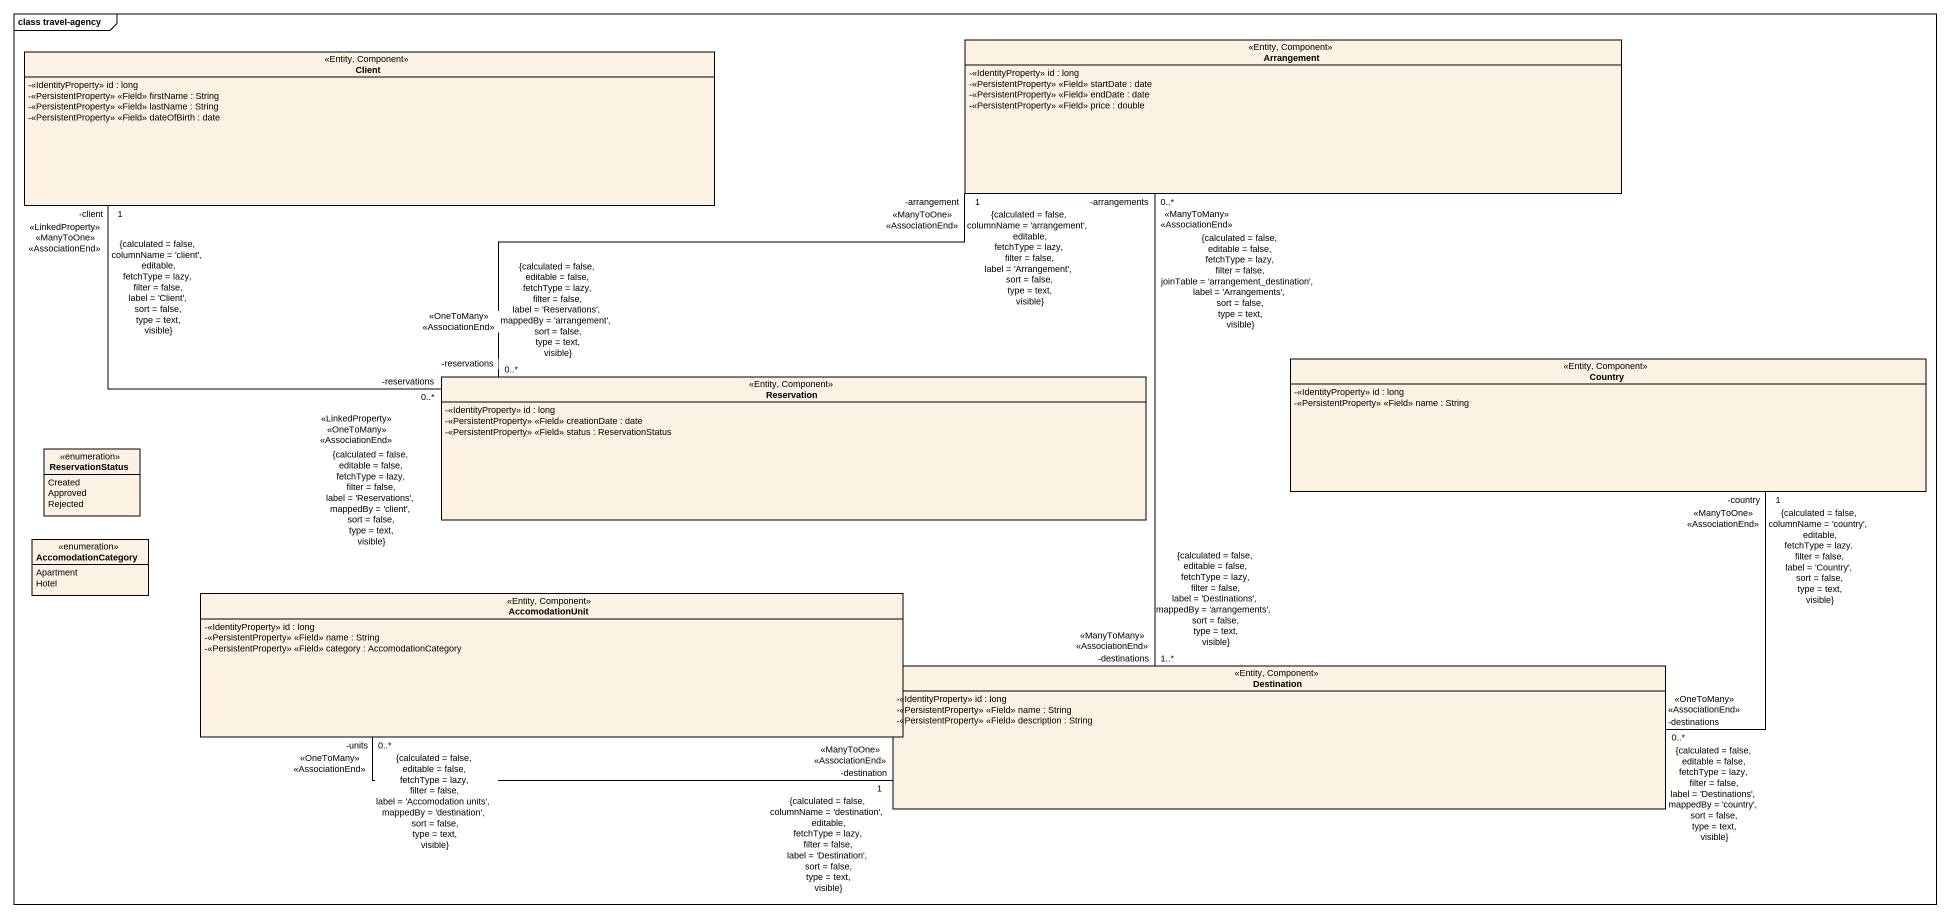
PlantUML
@startuml
mainframe class travel-agency
hide circle
hide empty members
skinparam classAttributeIconSize 0
class Arrangement <<Entity, Component>> {
  -<<IdentityProperty>> id : long
  -<<PersistentProperty>> <<Field>> startDate : date
  -<<PersistentProperty>> <<Field>> endDate : date
  -<<PersistentProperty>> <<Field>> price : double
}
class Client <<Entity, Component>> {
  -<<IdentityProperty>> id : long
  -<<PersistentProperty>> <<Field>> firstName : String
  -<<PersistentProperty>> <<Field>> lastName : String
  -<<PersistentProperty>> <<Field>> dateOfBirth : date
}
class Reservation <<Entity, Component>> {
  -<<IdentityProperty>> id : long
  -<<PersistentProperty>> <<Field>> creationDate : date
  -<<PersistentProperty>> <<Field>> status : ReservationStatus
}
class Country <<Entity, Component>> {
  -<<IdentityProperty>> id : long
  -<<PersistentProperty>> <<Field>> name : String
}
enum ReservationStatus {
  Created
  Approved
  Rejected
}
enum AccomodationCategory {
  Apartment
  Hotel
}
class AccomodationUnit <<Entity, Component>> {
  -<<IdentityProperty>> id : long
  -<<PersistentProperty>> <<Field>> name : String
  -<<PersistentProperty>> <<Field>> category : AccomodationCategory
}
class Destination <<Entity, Component>> {
  -<<IdentityProperty>> id : long
  -<<PersistentProperty>> <<Field>> name : String
  -<<PersistentProperty>> <<Field>> description : String
}
Arrangement "0..*\n-arrangements\n<<ManyToMany>> <<AssociationEnd>>\n{calculated = false, editable = false, fetchType = lazy, filter = false, joinTable = 'arrangement_destination', label = 'Arrangements', sort = false, type = text, visible}" -- "1..*\n-destinations\n<<ManyToMany>> <<AssociationEnd>>\n{calculated = false, editable = false, fetchType = lazy, filter = false, label = 'Destinations', mappedBy = 'arrangements', sort = false, type = text, visible}" Destination
Client "1\n-client\n<<LinkedProperty>> <<ManyToOne>> <<AssociationEnd>>\n{calculated = false, columnName = 'client', editable, fetchType = lazy, filter = false, label = 'Client', sort = false, type = text, visible}" -- "0..*\n-reservations\n<<LinkedProperty>> <<OneToMany>> <<AssociationEnd>>\n{calculated = false, editable = false, fetchType = lazy, filter = false, label = 'Reservations', mappedBy = 'client', sort = false, type = text, visible}" Reservation
Reservation "0..*\n-reservations\n<<OneToMany>> <<AssociationEnd>>\n{calculated = false, editable = false, fetchType = lazy, filter = false, label = 'Reservations', mappedBy = 'arrangement', sort = false, type = text, visible}" -up- "1\n-arrangement\n<<ManyToOne>> <<AssociationEnd>>\n{calculated = false, columnName = 'arrangement', editable, fetchType = lazy, filter = false, label = 'Arrangement', sort = false, type = text, visible}" Arrangement
AccomodationUnit "0..*\n-units\n<<OneToMany>> <<AssociationEnd>>\n{calculated = false, editable = false, fetchType = lazy, filter = false, label = 'Accomodation units', mappedBy = 'destination', sort = false, type = text, visible}" -right- "1\n-destination\n<<ManyToOne>> <<AssociationEnd>>\n{calculated = false, columnName = 'destination', editable, fetchType = lazy, filter = false, label = 'Destination', sort = false, type = text, visible}" Destination
Destination "0..*\n-destinations\n<<OneToMany>> <<AssociationEnd>>\n{calculated = false, editable = false, fetchType = lazy, filter = false, label = 'Destinations', mappedBy = 'country', sort = false, type = text, visible}" -up- "1\n-country\n<<ManyToOne>> <<AssociationEnd>>\n{calculated = false, columnName = 'country', editable, fetchType = lazy, filter = false, label = 'Country', sort = false, type = text, visible}" Country
@enduml
